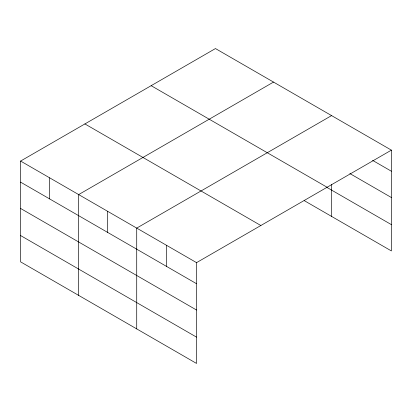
<?xml version="1.0" encoding="UTF-8"?>
<svg xmlns="http://www.w3.org/2000/svg" width="412" height="412" viewBox="0 0 412 412"><rect width="100%" height="100%" fill="white"/><g stroke="black" fill="none" stroke-linecap="round" stroke-linejoin="round"><path stroke-width="0.62" d="M304.19 200.593L391.4 250.939L391.4 150.138L215.455 48.559L20.6 161.061L20.6 261.862L196.545 363.441L196.545 262.64L20.6 161.061M273.517 82.081L78.661 194.582L78.661 295.383M331.578 115.602L136.722 228.104L136.722 328.905M196.545 262.64L391.4 150.138M372.566 160.361L391.4 171.232M349.86 173.55L391.4 197.533M151.153 85.686L327.097 187.264M326.649 187.254L391.4 224.638M84.903 123.935L260.848 225.513M20.6 182.15L196.545 283.729M20.6 208.457L196.545 310.035M20.6 235.556L196.545 337.134M331.578 184.427L331.578 216.403M166.633 245.372L166.633 266.461M107.692 211.341L107.692 232.435M49.631 177.819L49.631 198.914"/></g></svg>
